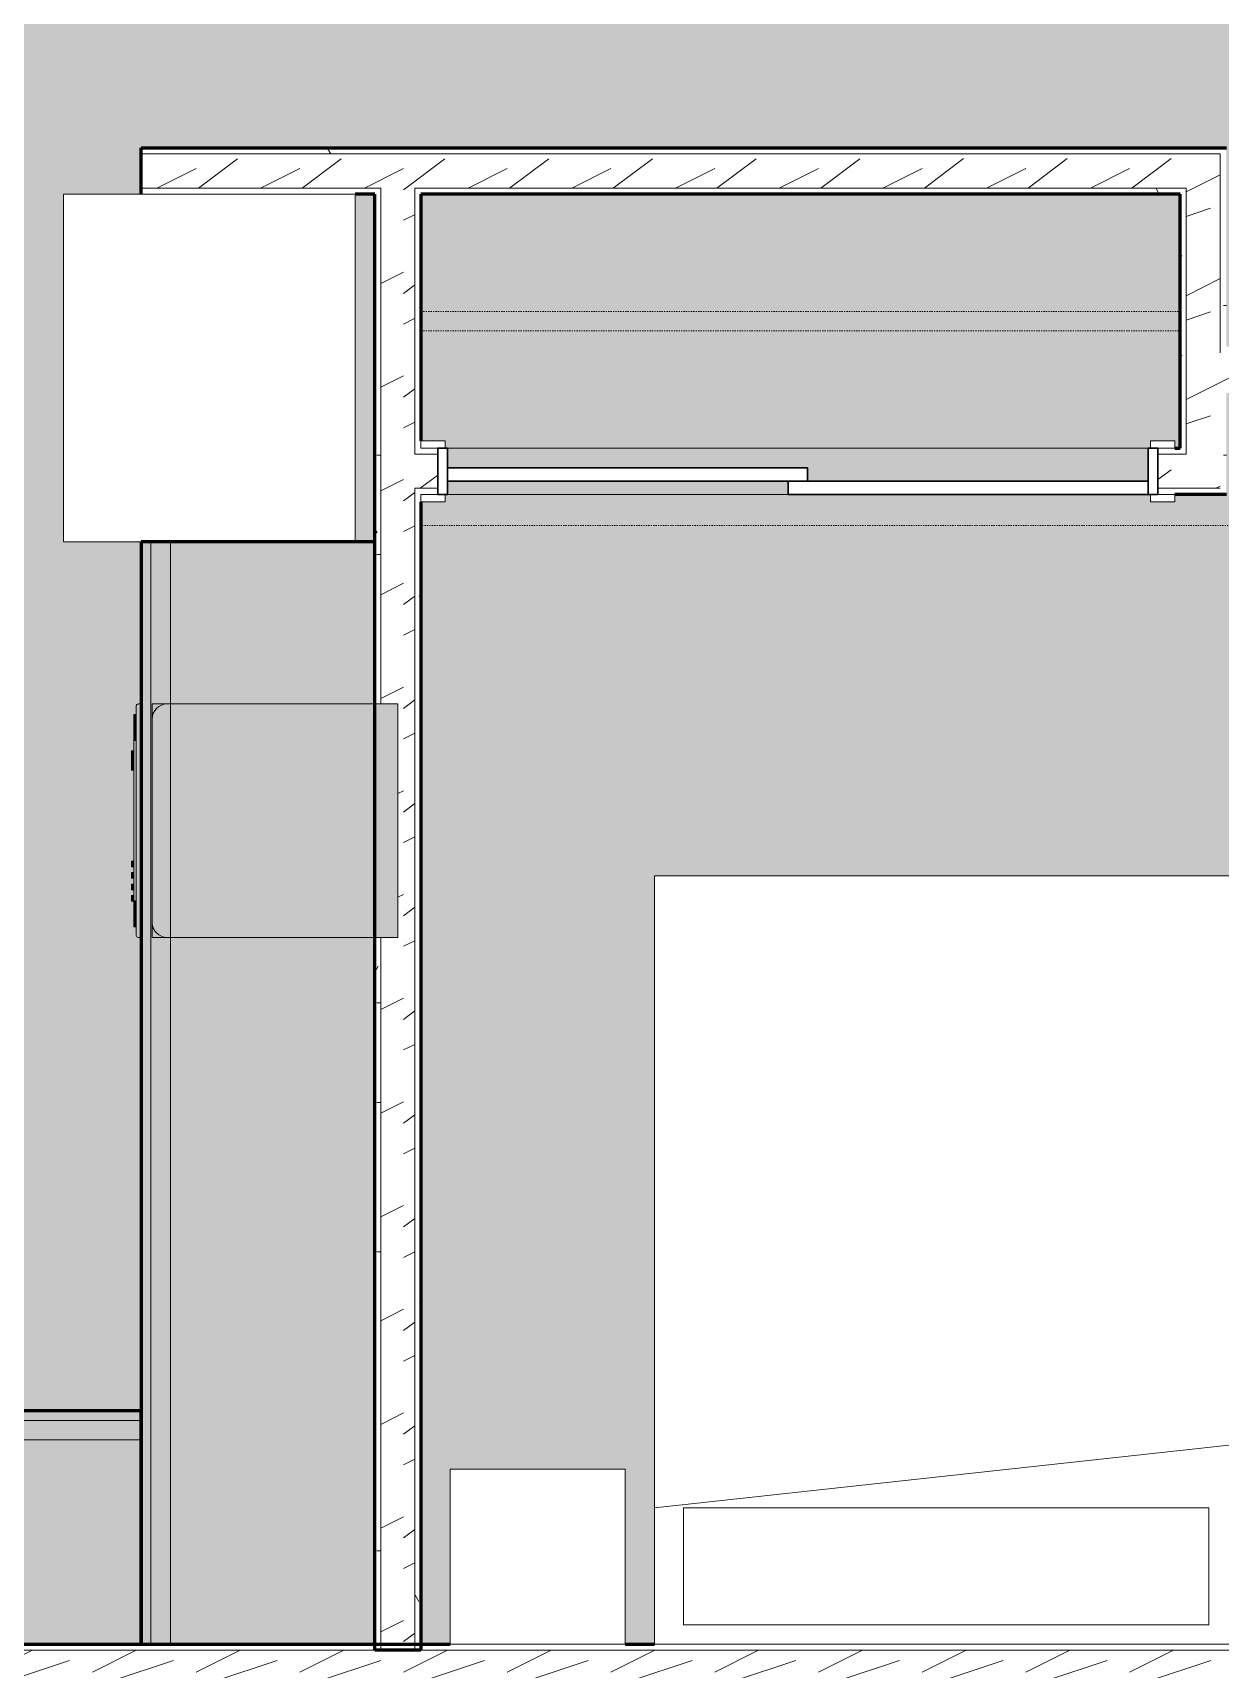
# Model space of a CAD drawing. Header units: inches. Extents: x -4061 to -1937, y 10959 to 12323.
# Drawn here: x -3716.6 to -3594.6, y 11548.8 to 11717 of the extents above; entities that cross this region are included whole.
import ezdxf

# ---------------------------------------------------------------- set-up
doc = ezdxf.new("R2010")
doc.units = ezdxf.units.IN
doc.header["$MEASUREMENT"] = 0
doc.linetypes.add('Dash', pattern=[0.25, 0.125, -0.125])
for name, color, linetype, lineweight in [('0-1', 7, 'Continuous', 5), ('0-2', 250, 'Continuous', 9), ('A-DOOR-1', 250, 'Continuous', 9), ('A-DOOR-2', 50, 'Continuous', 30), ('A-DOOR-FRAM-1', 50, 'Continuous', 30), ('A-ROOF-PATT-1', 251, 'Continuous', 9), ('A-WALL', 113, 'Continuous', 18), ('A-WALL-1', 8, 'Continuous', 5), ('A-WALL-10', 113, 'Continuous', 60), ('A-WALL-2', 10, 'Continuous', 60), ('A-WALL-3', 7, 'Continuous', 18), ('A-WALL-PATT-1', 250, 'Continuous', 9), ('A-WALL-PATT-2', 253, 'Continuous', 9), ('A-WALL-PATT-4', 111, 'Continuous', 9), ('I-FURN-1', 250, 'Continuous', 9), ('I-FURN-HDLN-1', 250, 'Dash', 9), ('Q-CASE-1', 9, 'Continuous', 9), ('Q-CASE-2', 10, 'Continuous', 60), ('Q-CASE-3', 250, 'Continuous', 9), ('Q-CASE-HDLN-1', 250, 'Dash', 9), ('Q-SPCQ-1', 250, 'Continuous', 9), ('Q-SPCQ-2', 135, 'Continuous', 9)]:
    doc.layers.add(name, color=color, linetype=linetype, lineweight=lineweight)
pattern_1 = [(216.87, (4.265, 10.662), (31.9871619, 21.32545714), [5.331, -47.981]), (206.565, (10.662, 7.464), (-10.662476, -10.6620098), [11.921, -11.921]), (198.435, (10.662, 2.132), (-21.32449365, -10.6625869), [6.744, -26.974])]
pattern_2 = [(0, (0, 0), (20.48, 5.12), [0.845, -14.515, 0.845, -14.515, -81.92]), (0, (0, 0), (20.48, 5.12), [-30.72, 0.845, -29.875, 0.845, -14.515, -35.84]), (0, (0, 0), (20.48, 5.12), [-76.8, 0.845, -9.395, 0.845, -24.755]), (120, (7.68, 2.56), (-14.67405, 15.1762003), [0.845, -14.515, 0.845, -14.515, -81.92]), (120, (7.68, 2.56), (-14.67405, 15.1762003), [-30.72, 0.845, -29.875, 0.845, -14.515, -35.84]), (120, (7.68, 2.56), (-14.67405, 15.1762003), [-76.8, 0.845, -9.395, 0.845, -24.755]), (240, (10.24, 12.8), (-5.80595, -20.2962003), [0.845, -14.515, 0.845, -14.515, -81.92]), (240, (10.24, 12.8), (-5.80595, -20.2962003), [-30.72, 0.845, -29.875, 0.845, -14.515, -35.84]), (240, (10.24, 12.8), (-5.80595, -20.2962003), [-76.8, 0.845, -9.395, 0.845, -24.755])]

# ---------------------------------------------------------------- blocks, each defined once
blk = doc.blocks.new('FOLDING_SLIDING CLOSET - 72_ x 80_-1372823-ENLARGED RCP - 3RD FLOOR PLAN - EAST')
at = {"layer": 'A-DOOR-1'}
for p, q in [((-36.25, 3), (-38.75, 3)), ((-38.75, 3), (-38.75, 2.25)), ((-38.75, 2.25), (-36.25, 2.25)), ((-36.25, 2.25), (-36.25, 3)), ((38.75, 3), (36.25, 3)), ((36.25, 3), (36.25, 2.25)), ((36.25, 2.25), (38.75, 2.25)), ((38.75, 2.25), (38.75, 3)), ((-36.25, -2.5), (-38.75, -2.5)), ((-38.75, -2.5), (-38.75, -3.25)), ((-38.75, -3.25), (-36.25, -3.25)), ((-36.25, -3.25), (-36.25, -2.5)), ((38.75, -2.5), (36.25, -2.5)), ((36.25, -2.5), (36.25, -3.25)), ((36.25, -3.25), (38.75, -3.25)), ((38.75, -3.25), (38.75, -2.5))]:
    blk.add_line(p, q, dxfattribs=at)
at = {"layer": 'A-DOOR-2'}
for p, q in [((1, 2.25), (-36, 2.25)), ((-36, 2.25), (-36, 0.875)), ((1, 0.875), (1, 2.25)), ((-36, 0.875), (1, 0.875)), ((36, 0.875), (-1, 0.875)), ((-1, 0.875), (-1, -0.5)), ((36, -0.5), (36, 0.875)), ((-1, -0.5), (36, -0.5))]:
    blk.add_line(p, q, dxfattribs=at)
at = {"layer": 'A-DOOR-FRAM-1'}
for p, q in [((-36, 2.25), (-37, 2.25)), ((-37, 2.25), (-37, -2.5)), ((-36, -2.5), (-36, 2.25)), ((36, 2.25), (36, -2.5)), ((37, 2.25), (36, 2.25)), ((37, -2.5), (37, 2.25)), ((-37, -2.5), (-36, -2.5)), ((36, -2.5), (37, -2.5))]:
    blk.add_line(p, q, dxfattribs=at)
blk = doc.blocks.new('OD_CW_Closet - OD_CW_Closet-1695006-ENLARGED RCP - 3RD FLOOR PLAN - EAST')
at = {"layer": 'Q-CASE-HDLN-1'}
for p, q in [((0.74, 11.94), (78.78, 11.94)), ((0.74, 9.94), (78.78, 9.94)), ((3.49, -2.12), (75.49, -2.12))]:
    blk.add_line(p, q, dxfattribs=at)
blk = doc.blocks.new('Bed-Standard - Queen 60_ x 79_-1242961-ENLARGED RCP - 3RD FLOOR PLAN - EAST')
at = {"layer": 'I-FURN-1'}
for p, q in [((40.69, 37.7), (-19.31, 37.7)), ((-19.31, 37.7), (-19.31, -41.3)), ((40.69, -41.3), (40.69, 37.7)), ((-16.31, 35.7), (-16.31, 23.7)), ((-16.31, 35.7), (37.69, 35.7)), ((37.69, 35.7), (37.69, 23.7)), ((40.69, 23.7), (-19.31, 17.13)), ((-16.31, 23.7), (37.69, 23.7)), ((-19.31, -41.3), (40.69, -41.3))]:
    blk.add_line(p, q, dxfattribs=at)
at = {"layer": 'I-FURN-HDLN-1'}
for p, q in [((-55.31, 37.7), (-55.31, -77.3)), ((64.69, -77.3), (64.69, 37.7)), ((-55.31, -77.3), (64.69, -77.3))]:
    blk.add_line(p, q, dxfattribs=at)
blk = doc.blocks.new('Table-Night Stand - 18_ x 18_ x 24_-1352623-ENLARGED RCP - 3RD FLOOR PLAN - EAST')
at = {"layer": 'I-FURN-1'}
for p, q in [((18.15, 18), (0.15, 18)), ((0.15, 18), (0.15, 0)), ((18.15, 0), (18.15, 18)), ((0.15, 0), (18.15, 0))]:
    blk.add_line(p, q, dxfattribs=at)
blk = doc.blocks.new('Refrigerator_-_Side-by-Side_6047 - 36_ X 30_-1372843-ENLARGED RCP - 3RD FLOOR PLAN - EAST')
at = {"layer": 'Q-SPCQ-1'}
for p, q in [((-17.88, 15.58), (17.87, 15.58)), ((-17.88, -14.42), (-17.88, 15.58)), ((17.87, 15.58), (17.87, -14.42)), ((17.87, -14.42), (-17.88, -14.42))]:
    blk.add_line(p, q, dxfattribs=at)
blk = doc.blocks.new('OD_CW_Base Cabinet - OD_CW_Base Cabinet-2082503-ENLARGED RCP - 3RD FLOOR PLAN - EAST')
at = {"layer": 'Q-CASE-1'}
for points in [[(114.06, 3), (114.06, 24), (0.74, 24), (0.74, 3), (98.18, 3)], [(114.06, 2.26), (114.06, 3), (41.4, 3), (41.4, 1.13), (17.4, 1.13), (17.4, 3), (0.74, 3), (0.74, 1), (114.06, 1)], [(114.06, 0), (114.06, 1), (0.74, 1), (0.74, 0), (111.08, 0)]]:
    blk.add_hatch(color=256, dxfattribs=at).paths.add_polyline_path(points, flags=0)
at = {"layer": 'Q-CASE-2'}
for p, q in [((114.06, 24), (0.74, 24)), ((0.74, 24), (0.74, 0)), ((114.06, 0), (114.06, 24)), ((0.74, 0), (114.06, 0))]:
    blk.add_line(p, q, dxfattribs=at)
at = {"layer": 'Q-CASE-3'}
for p, q in [((0.74, 24), (0.74, 3)), ((0.74, 24), (114.06, 24)), ((114.06, 3), (114.06, 24)), ((0.74, 3), (114.06, 3)), ((114.06, 1), (114.06, 3)), ((0.74, 1), (114.06, 1)), ((0.74, 1), (114.06, 1)), ((0.74, 0), (93.06, 0)), ((114.06, 0), (114.06, 1))]:
    blk.add_line(p, q, dxfattribs=at)
blk = doc.blocks.new('Dishwasher_15404 - 34_ counter-V10-ENLARGED RCP - 3RD FLOOR PLAN - EAST')
at = {"layer": 'Q-SPCQ-2'}
h = blk.add_hatch(color=256, dxfattribs=at)
h.paths.add_polyline_path([(2.38, 24), (0, 24), (0, 0), (2.38, 0), (2.38, 23.49)], flags=0)
h.paths.add_polyline_path([(23.68, 24), (23.38, 24), (23.38, 0), (23.72, 0.01), (24.08, 0.05), (24.46, 0.21), (24.83, 0.52), (25.04, 0.79), (25.2, 1.17), (25.25, 1.57), (25.25, 22.43), (25.17, 22.9), (24.98, 23.29), (24.74, 23.58), (24.46, 23.79), (24.08, 23.95), (23.72, 23.99)], flags=0)
h = blk.add_hatch(color=256, dxfattribs=at)
h.paths.add_polyline_path([(24.74, 24), (23.72, 23.99), (24.08, 23.95), (24.46, 23.79), (24.83, 23.48), (25.04, 23.21), (25.22, 22.75), (25.25, 22.69), (25.25, 24), (24.75, 24)], flags=0)
h.paths.add_polyline_path([(25.25, 1.57), (25.2, 1.17), (24.96, 0.67), (24.74, 0.42), (24.46, 0.21), (24.08, 0.05), (23.72, 0), (25.25, 0), (25.25, 1.36)], flags=0)
for points in [[(26.38, 24), (26.38, 0), (26.73, 0.01), (26.82, 0.06), (26.87, 0.2), (26.85, 23.86), (26.82, 23.94), (26.68, 24)], [(26.87, 22.91), (26.87, 21.39), (27.12, 21.39), (27.12, 22.91), (26.9, 22.91)], [(26.87, 21.39), (26.87, 20.19), (27.12, 20.19), (27.12, 21.39)], [(27.12, 20.28), (27.12, 19.69), (27.37, 19.69), (27.37, 20.28)], [(27.12, 20.19), (26.87, 20.19), (26.87, 3.81), (27.12, 3.81), (27.12, 18.79)], [(27.12, 19.1), (27.12, 18.51), (27.37, 18.51), (27.37, 19.1)], [(27.12, 17.92), (27.12, 17.33), (27.37, 17.33), (27.37, 17.92)], [(27.12, 16.74), (27.12, 16.15), (27.37, 16.15), (27.37, 16.74)], [(27.37, 6.79), (27.12, 6.79), (27.12, 5.81), (27.37, 5.81), (27.37, 6.76)], [(27.37, 5.81), (27.12, 5.81), (27.12, 4.82), (27.37, 4.82), (27.37, 5.55)], [(26.87, 3.81), (26.87, 2.61), (27.12, 2.61), (27.12, 3.81)], [(26.87, 2.61), (26.87, 1.09), (27.12, 1.09), (27.12, 2.61)]]:
    blk.add_hatch(color=256, dxfattribs=at).paths.add_polyline_path(points, flags=0)
at = {"layer": 'Q-SPCQ-1'}
for p, q in [((0, 24), (23.68, 24)), ((0, 0), (0, 24)), ((23.68, 24), (25.25, 24)), ((25.25, 24), (25.25, 22.43)), ((26.38, 24), (26.68, 24)), ((26.87, 23.8), (26.87, 0.2)), ((25.25, 22.43), (25.25, 1.57)), ((26.87, 22.91), (27.12, 22.91)), ((27.12, 21.39), (27.12, 22.91)), ((27.12, 20.19), (27.12, 21.39)), ((27.12, 20.28), (27.37, 20.28)), ((27.37, 19.69), (27.37, 20.28)), ((27.12, 3.81), (27.12, 20.19)), ((27.12, 19.69), (27.37, 19.69)), ((27.12, 19.1), (27.37, 19.1)), ((27.12, 18.51), (27.37, 18.51)), ((27.37, 18.51), (27.37, 19.1)), ((27.12, 17.92), (27.37, 17.92)), ((27.12, 17.33), (27.37, 17.33)), ((27.37, 17.33), (27.37, 17.92)), ((27.12, 16.74), (27.37, 16.74)), ((27.12, 16.15), (27.37, 16.15)), ((27.37, 16.15), (27.37, 16.74)), ((27.37, 6.79), (27.12, 6.79)), ((27.37, 5.81), (27.37, 6.79)), ((27.37, 4.82), (27.37, 5.81)), ((27.12, 2.61), (27.12, 3.81)), ((27.12, 4.82), (27.37, 4.82)), ((27.12, 1.09), (27.12, 2.61)), ((23.68, 0), (0, 0)), ((25.25, 1.57), (25.25, 0)), ((26.87, 1.09), (27.12, 1.09)), ((25.25, 0), (23.68, 0)), ((26.68, 0), (26.38, 0))]:
    blk.add_line(p, q, dxfattribs=at)
for centre, radius, start, end in [((23.68, 22.43), 1.57, 360, 90), ((26.68, 23.8), 0.197, 360, 90), ((23.68, 22.43), 1.57, 32.077, 42.3359), ((23.68, 22.43), 1.57, 17.8182, 27.5266), ((23.68, 22.43), 1.57, 360, 13.6425), ((23.68, 1.57), 1.57, 270, 360), ((23.68, 1.57), 1.57, 317.6641, 327.923), ((23.68, 1.57), 1.57, 332.4734, 342.1818), ((23.68, 1.57), 1.57, 346.3575, 360), ((26.68, 0.2), 0.197, 270, 360), ((26.68, 0.2), 0.197, 285, 345)]:
    blk.add_arc(centre, radius, start, end, dxfattribs=at)
blk = doc.blocks.new('OD_CW_Base Cabinet - OD_CW_Base Cabinet-1965639-ENLARGED RCP - 3RD FLOOR PLAN - EAST')
at = {"layer": 'Q-CASE-1'}
blk.add_hatch(color=256, dxfattribs=at).paths.add_polyline_path([(13.41, 24), (0.74, 24), (0.74, 3), (110.41, 3), (110.41, 24)], flags=0)
h = blk.add_hatch(color=256, dxfattribs=at)
h.paths.add_polyline_path([(1.77, 3), (0.74, 3), (0.74, 1), (17.97, 1), (17.97, 3), (1.97, 3)], flags=0)
h.paths.add_polyline_path([(110.41, 3), (41.97, 3), (41.97, 1), (110.41, 1)], flags=0)
h = blk.add_hatch(color=256, dxfattribs=at)
h.paths.add_polyline_path([(17.97, 1), (0.74, 1), (0.74, 0), (17.97, 0)], flags=0)
h.paths.add_polyline_path([(41.97, 1), (41.97, 0), (110.41, 0), (110.41, 1)], flags=0)
at = {"layer": 'Q-CASE-2'}
for p, q in [((110.41, 24), (0.74, 24)), ((0.74, 24), (0.74, 0)), ((110.41, 0), (110.41, 24)), ((0.74, 0), (110.41, 0))]:
    blk.add_line(p, q, dxfattribs=at)
at = {"layer": 'Q-CASE-3'}
for p, q in [((0.74, 24), (0.74, 3)), ((0.74, 24), (110.41, 24)), ((110.41, 3), (110.41, 24)), ((0.74, 3), (0.74, 1)), ((0.74, 3), (110.41, 3)), ((110.41, 1), (110.41, 3)), ((0.74, 1), (0.74, 0)), ((0.74, 1), (17.97, 1)), ((0.74, 1), (17.97, 1)), ((0.74, 0), (17.97, 0)), ((41.97, 1), (110.41, 1)), ((41.97, 1), (110.41, 1)), ((41.97, 0), (110.41, 0)), ((110.41, 0), (110.41, 1))]:
    blk.add_line(p, q, dxfattribs=at)
blk = doc.blocks.new('CTR - 1st Phase - Unit Layouts_rvt-1-ENLARGED RCP - 3RD FLOOR PLAN - EAST')
at = {"layer": 'A-WALL-1'}
h = blk.add_hatch(color=256, dxfattribs=at)
h.paths.add_polyline_path([(-3652.74, 11669.56), (-3638.99, 11669.56), (-3638.99, 11670.94), (-3673.99, 11670.94), (-3673.99, 11669.56), (-3656.85, 11669.56)], flags=0)
h.paths.add_polyline_path([(-3636.99, 11670.94), (-3601.99, 11670.94), (-3601.99, 11674.31), (-3673.99, 11674.31), (-3673.99, 11672.31), (-3636.99, 11672.31)], flags=0)
at = {"layer": 'A-WALL-PATT-1'}
h = blk.add_hatch(dxfattribs=at)
h.set_pattern_fill('FP_1', color=256, style=0, pattern_type=2)
h.set_pattern_definition(pattern_2)
h.paths.add_polyline_path([(-3598.69, 11704.56), (-3594.57, 11704.56), (-3594.59, 11705.19), (-3705.49, 11705.19), (-3705.49, 11704.56), (-3609.62, 11704.56)], flags=0)
h = blk.add_hatch(dxfattribs=at)
h.set_pattern_fill('FP_1', color=256, style=0, pattern_type=2)
h.set_pattern_definition(pattern_2)
h.paths.add_polyline_path([(-3594.57, 11670.19), (-3593.94, 11670.19), (-3593.94, 11680.61), (-3594.57, 11680.61), (-3594.57, 11673.69)], flags=0)
h.paths.add_polyline_path([(-3593.94, 11684.11), (-3593.94, 11705.19), (-3594.57, 11705.19), (-3594.57, 11684.11)], flags=0)
h = blk.add_hatch(dxfattribs=at)
h.set_pattern_fill('FP_1', color=256, style=0, pattern_type=2)
h.set_pattern_definition(pattern_2)
h.paths.add_polyline_path([(-3676.74, 11700.44), (-3598.69, 11700.44), (-3598.69, 11701.06), (-3677.37, 11701.06), (-3677.37, 11700.44)], flags=0)
h.paths.add_polyline_path([(-3680.87, 11700.44), (-3680.87, 11701.06), (-3705.49, 11701.06), (-3705.49, 11700.44), (-3681.49, 11700.44)], flags=0)
h = blk.add_hatch(dxfattribs=at)
h.set_pattern_fill('FP_1', color=256, style=0, pattern_type=2)
h.set_pattern_definition(pattern_2)
h.paths.add_polyline_path([(-3598.07, 11674.31), (-3598.07, 11701.06), (-3598.69, 11701.06), (-3598.69, 11674.31)], flags=0)
h = blk.add_hatch(dxfattribs=at)
h.set_pattern_fill('FP_1', color=256, style=0, pattern_type=2)
h.set_pattern_definition(pattern_2)
h.paths.add_polyline_path([(-3681.49, 11551.36), (-3680.87, 11551.36), (-3680.87, 11624.02), (-3681.49, 11624.02), (-3681.49, 11586.95)], flags=0)
h.paths.add_polyline_path([(-3681.49, 11648.02), (-3680.87, 11648.02), (-3680.87, 11700.44), (-3681.49, 11700.44), (-3681.49, 11662.12)], flags=0)
h = blk.add_hatch(dxfattribs=at)
h.set_pattern_fill('FP_1', color=256, style=0, pattern_type=2)
h.set_pattern_definition(pattern_2)
h.paths.add_polyline_path([(-3677.37, 11551.36), (-3676.74, 11551.36), (-3676.74, 11670.19), (-3677.37, 11670.19), (-3677.37, 11586.95)], flags=0)
h.paths.add_polyline_path([(-3677.37, 11673.69), (-3676.74, 11673.69), (-3676.74, 11700.44), (-3677.37, 11700.44), (-3677.37, 11674.31)], flags=0)
at = {"layer": 'A-WALL-PATT-2'}
h = blk.add_hatch(dxfattribs=at)
h.set_pattern_fill('FP_2', color=256, style=0, pattern_type=2)
h.set_pattern_definition(pattern_1)
h.paths.add_polyline_path([(-3677.37, 11701.06), (-3598.07, 11701.06), (-3598.07, 11704.56), (-3705.49, 11704.56), (-3705.49, 11701.06), (-3680.87, 11701.06)], flags=0)
h = blk.add_hatch(dxfattribs=at)
h.set_pattern_fill('FP_2', color=256, style=0, pattern_type=2)
h.set_pattern_definition(pattern_1)
h.paths.add_polyline_path([(-3595.53, 11673.69), (-3594.57, 11673.69), (-3594.57, 11704.56), (-3598.07, 11704.56), (-3598.07, 11673.69)], flags=0)
h = blk.add_hatch(dxfattribs=at)
h.set_pattern_fill('FP_2', color=256, style=0, pattern_type=2)
h.set_pattern_definition(pattern_1)
h.paths.add_polyline_path([(-3680.87, 11550.74), (-3677.37, 11550.74), (-3677.38, 11701.06), (-3680.87, 11701.06), (-3680.87, 11648.02), (-3679.12, 11648.02), (-3679.12, 11624.02), (-3680.87, 11624.02), (-3680.87, 11586.95)], flags=0)
h = blk.add_hatch(dxfattribs=at)
h.set_pattern_fill('FP_2', color=256, style=0, pattern_type=2)
h.set_pattern_definition(pattern_1)
h.paths.add_polyline_path([(-3590.1, 11680.61), (-3590.1, 11684.11), (-3594.57, 11684.11), (-3594.57, 11680.61), (-3593.94, 11680.61)], flags=0)
h.paths.add_polyline_path([(-3554.1, 11680.61), (-3503.67, 11680.61), (-3503.67, 11684.11), (-3554.1, 11684.11), (-3554.1, 11680.91)], flags=0)
h = blk.add_hatch(dxfattribs=at)
h.set_pattern_fill('FP_2', color=256, style=0, pattern_type=2)
h.set_pattern_definition(pattern_1)
h.paths.add_polyline_path([(-3676.91, 11670.19), (-3674.99, 11670.19), (-3674.99, 11673.69), (-3677.37, 11673.69), (-3677.37, 11670.19)], flags=0)
h.paths.add_polyline_path([(-3598.07, 11670.19), (-3594.57, 11670.19), (-3594.57, 11673.69), (-3600.99, 11673.69), (-3600.99, 11670.19)], flags=0)
at = {"layer": 'A-WALL-2'}
for p, q in [((-3705.49, 11700.44), (-3705.49, 11705.19)), ((-3705.49, 11705.19), (-3598.69, 11705.19)), ((-3598.69, 11705.19), (-3594.57, 11705.19)), ((-3594.57, 11705.19), (-3593.94, 11705.19)), ((-3681.49, 11700.44), (-3683.49, 11700.44)), ((-3681.49, 11664.69), (-3681.49, 11700.44)), ((-3676.74, 11700.44), (-3676.74, 11675.06)), ((-3598.69, 11700.44), (-3676.74, 11700.44)), ((-3598.69, 11674.31), (-3598.69, 11700.44)), ((-3599.24, 11674.31), (-3598.69, 11674.31)), ((-3593.94, 11669.56), (-3599.24, 11669.56)), ((-3676.74, 11668.81), (-3676.74, 11550.74)), ((-3681.49, 11550.74), (-3681.49, 11551.36)), ((-3676.74, 11550.74), (-3681.49, 11550.74))]:
    blk.add_line(p, q, dxfattribs=at)
at = {"layer": 'A-WALL-3'}
for p, q in [((-3705.49, 11704.56), (-3598.69, 11704.56)), ((-3598.07, 11704.56), (-3598.69, 11704.56)), ((-3594.57, 11704.56), (-3598.07, 11704.56)), ((-3594.57, 11684.11), (-3594.57, 11704.56)), ((-3705.49, 11701.06), (-3680.87, 11701.06)), ((-3680.87, 11700.44), (-3680.87, 11701.06)), ((-3677.37, 11700.44), (-3677.37, 11701.06)), ((-3677.37, 11701.06), (-3598.69, 11701.06)), ((-3598.07, 11701.06), (-3598.69, 11701.06)), ((-3598.07, 11674.31), (-3598.07, 11701.06)), ((-3680.87, 11648.02), (-3680.87, 11700.44)), ((-3677.37, 11673.69), (-3677.37, 11700.44)), ((-3601.99, 11674.31), (-3673.99, 11674.31)), ((-3598.07, 11673.69), (-3598.07, 11674.31)), ((-3676.74, 11673.69), (-3677.37, 11673.69)), ((-3674.99, 11673.69), (-3676.74, 11673.69)), ((-3598.07, 11673.69), (-3600.99, 11673.69)), ((-3676.74, 11670.19), (-3677.37, 11670.19)), ((-3677.37, 11550.74), (-3677.37, 11670.19)), ((-3674.99, 11670.19), (-3676.74, 11670.19)), ((-3673.99, 11669.56), (-3638.99, 11669.56)), ((-3594.57, 11670.19), (-3600.99, 11670.19)), ((-3680.87, 11550.74), (-3680.87, 11624.02))]:
    blk.add_line(p, q, dxfattribs=at)
at = {"layer": '0-2'}
for name, p, rotation in [('Refrigerator_-_Side-by-Side_6047 - 36_ X 30_-1372843-ENLARGED RCP - 3RD FLOOR PLAN - EAST', (-3697.91, 11682.56), 90.00000000001177), ('FOLDING_SLIDING CLOSET - 72_ x 80_-1372823-ENLARGED RCP - 3RD FLOOR PLAN - EAST', (-3637.99, 11671.81), 180), ('Bed-Standard - Queen 60_ x 79_-1242961-ENLARGED RCP - 3RD FLOOR PLAN - EAST', (-3612.05, 11589.07), 180), ('OD_CW_Base Cabinet - OD_CW_Base Cabinet-2082503-ENLARGED RCP - 3RD FLOOR PLAN - EAST', (-3705.49, 11665.43), 270.0000000000099), ('Dishwasher_15404 - 34_ counter-V10-ENLARGED RCP - 3RD FLOOR PLAN - EAST', (-3679.12, 11648.02), 180), ('OD_CW_Base Cabinet - OD_CW_Base Cabinet-1965639-ENLARGED RCP - 3RD FLOOR PLAN - EAST', (-3704.75, 11575.36), 180), ('Table-Night Stand - 18_ x 18_ x 24_-1352623-ENLARGED RCP - 3RD FLOOR PLAN - EAST', (-3655.59, 11569.36), 180)]:
    blk.add_blockref(name, p, dxfattribs=dict(at, rotation=rotation))
blk.add_blockref('OD_CW_Closet - OD_CW_Closet-1695006-ENLARGED RCP - 3RD FLOOR PLAN - EAST', (-3677.48, 11676.44), dxfattribs=at)
blk = doc.blocks.new('CTR - 1st Phase - Shell_rvt-1-ENLARGED RCP - 3RD FLOOR PLAN - EAST')
at = {"layer": 'A-ROOF-PATT-1'}
h = blk.add_hatch(dxfattribs=at)
h.set_pattern_fill('FP_9', color=256, style=0, pattern_type=2)
h.set_pattern_definition(pattern_2)
h.paths.add_polyline_path([(-3851.85, 11023.21), (-3802.9, 11023.21), (-3802.9, 11057.79), (-3796.9, 11057.79), (-3796.9, 11058.79), (-3724.9, 11058.79), (-3724.9, 11057.79), (-3718.9, 11057.79), (-3718.9, 11023.21), (-3622.05, 11023.21), (-3622.05, 11038.64), (-3614.97, 11038.64), (-3614.97, 11051.26), (-3622.05, 11051.26), (-3622.05, 11067.76), (-3614.97, 11067.76), (-3614.97, 11081.38), (-3622.05, 11081.38), (-3622.05, 11097.88), (-3614.97, 11097.88), (-3614.97, 11123.19), (-3728.41, 11123.19), (-3728.41, 11107.06), (-3729.07, 11107.06), (-3729.1, 11107.03), (-3729.56, 11107.03), (-3729.56, 11107.06), (-3744.75, 11107.06), (-3744.75, 11107.03), (-3745.75, 11107.03), (-3745.75, 11107.06), (-3746.41, 11107.06), (-3746.41, 11111.06), (-3782.41, 11111.06), (-3782.41, 11107.06), (-3783.07, 11107.06), (-3783.07, 11107.03), (-3784.07, 11107.03), (-3784.07, 11107.06), (-3799.26, 11107.06), (-3799.26, 11107.03), (-3799.75, 11107.03), (-3799.75, 11107.06), (-3800.41, 11107.06), (-3800.41, 11123.19), (-3851.85, 11123.19), (-3851.85, 11027.91)], flags=0)
h.paths.add_polyline_path([(-3504.92, 11023.21), (-3504.92, 11033.19), (-3517.35, 11033.19), (-3517.35, 11068.94), (-3509.35, 11068.94), (-3509.35, 11099.19), (-3523.88, 11099.19), (-3523.88, 11098.81), (-3547.88, 11098.81), (-3547.88, 11099.19), (-3578.97, 11099.19), (-3578.97, 11041.19), (-3577.55, 11041.19), (-3577.41, 11041.13), (-3577.35, 11040.99), (-3577.33, 11040.1), (-3577.1, 11040.1), (-3577.1, 11037.47), (-3576.85, 11037.47), (-3576.85, 11036.88), (-3577.1, 11036.88), (-3577.1, 11036.29), (-3576.85, 11036.29), (-3576.85, 11035.7), (-3577.1, 11035.7), (-3577.1, 11035.11), (-3576.85, 11035.11), (-3576.85, 11034.52), (-3577.1, 11034.52), (-3577.1, 11033.93), (-3576.85, 11033.93), (-3576.85, 11033.34), (-3577.1, 11033.34), (-3577.1, 11023.98), (-3576.85, 11023.98), (-3576.85, 11023.21), (-3505.45, 11023.21)], flags=0)
h.paths.add_polyline_path([(-3483.97, 11033.19), (-3483.97, 11123.19), (-3485.35, 11123.19), (-3485.35, 11068.94), (-3487.35, 11068.94), (-3487.35, 11033.19)], flags=0)
h.paths.add_polyline_path([(-3840.8, 11062.11), (-3847.9, 11062.11), (-3847.9, 11110.11), (-3812.9, 11110.11), (-3812.9, 11104.11), (-3811.9, 11104.11), (-3811.9, 11068.11), (-3812.9, 11068.11), (-3812.9, 11062.11), (-3840.4, 11062.11)], flags=0)
h.paths.add_polyline_path([(-3681.4, 11062.11), (-3708.9, 11062.11), (-3708.9, 11068.11), (-3709.9, 11068.11), (-3709.9, 11104.11), (-3708.9, 11104.11), (-3708.9, 11110.11), (-3673.9, 11110.11), (-3673.9, 11062.11), (-3677.9, 11062.11)], flags=0)
h.paths.add_polyline_path([(-3485.27, 11129.19), (-3483.97, 11129.19), (-3483.97, 11151.7), (-3515.22, 11151.7), (-3515.22, 11129.19), (-3485.35, 11129.19)], flags=0)
h.paths.add_polyline_path([(-3716.03, 11129.19), (-3653.21, 11129.19), (-3653.21, 11171.19), (-3681.96, 11171.19), (-3681.96, 11191.86), (-3682.71, 11191.86), (-3682.71, 11194.36), (-3681.96, 11194.36), (-3681.96, 11236.86), (-3682.71, 11236.86), (-3682.71, 11239.36), (-3681.96, 11239.36), (-3681.96, 11245.19), (-3821.57, 11245.19), (-3821.57, 11201.52), (-3851.85, 11201.52), (-3851.85, 11129.19), (-3795.96, 11129.19), (-3795.96, 11209.19), (-3717.96, 11209.19), (-3717.96, 11129.19)], flags=0)
h.paths.add_polyline_path([(-3612.37, 11129.19), (-3612.37, 11153.19), (-3553.97, 11153.19), (-3553.97, 11129.19), (-3545.95, 11129.19), (-3545.95, 11136.92), (-3545.82, 11137.88), (-3545.45, 11138.78), (-3544.86, 11139.55), (-3544.09, 11140.14), (-3543.19, 11140.51), (-3542.15, 11140.64), (-3540.84, 11140.64), (-3541.18, 11143.67), (-3542.37, 11144.67), (-3542.94, 11145.67), (-3543.21, 11146.67), (-3543.39, 11147.67), (-3543.47, 11148.67), (-3543.3, 11150.66), (-3542.76, 11152.67), (-3542.03, 11154.67), (-3541.1, 11156.67), (-3539.71, 11158.67), (-3538.71, 11159.67), (-3537.85, 11160.17), (-3536.47, 11160.67), (-3535.47, 11160.67), (-3534.1, 11160.17), (-3533.23, 11159.67), (-3532.23, 11158.67), (-3530.85, 11156.67), (-3529.91, 11154.67), (-3529.19, 11152.67), (-3528.65, 11150.66), (-3528.47, 11148.67), (-3528.59, 11147.48), (-3528.74, 11146.67), (-3529.01, 11145.67), (-3529.57, 11144.67), (-3530.76, 11143.67), (-3531.11, 11140.64), (-3529.72, 11140.64), (-3528.76, 11140.51), (-3527.86, 11140.14), (-3527.09, 11139.55), (-3526.5, 11138.78), (-3526.12, 11137.88), (-3526, 11136.92), (-3526, 11129.19), (-3519.97, 11129.19), (-3519.97, 11156.45), (-3483.97, 11156.45), (-3483.97, 11192.45), (-3648.46, 11192.45), (-3648.46, 11129.19), (-3614.97, 11129.19)], flags=0)
h.paths.add_polyline_path([(-3703.46, 11129.69), (-3716.03, 11129.69), (-3716.03, 11147.69), (-3698.03, 11147.69), (-3698.03, 11129.69)], flags=0)
h.paths.add_polyline_path([(-3817.96, 11129.69), (-3817.96, 11147.69), (-3799.96, 11147.69), (-3799.96, 11129.69), (-3812.9, 11129.69)], flags=0)
h.paths.add_polyline_path([(-3656.85, 11175.94), (-3653.21, 11175.94), (-3653.21, 11245.19), (-3677.21, 11245.19), (-3677.21, 11239.36), (-3676.46, 11239.36), (-3676.46, 11236.86), (-3677.21, 11236.86), (-3677.21, 11194.36), (-3676.46, 11194.36), (-3676.46, 11191.86), (-3677.21, 11191.86), (-3677.21, 11175.94), (-3676.46, 11175.94)], flags=0)
h.paths.add_polyline_path([(-3648.46, 11197.2), (-3521.12, 11197.2), (-3521.12, 11234.61), (-3507.97, 11234.61), (-3507.97, 11327.54), (-3515.97, 11327.54), (-3515.97, 11363.19), (-3555.97, 11363.19), (-3555.97, 11354.79), (-3553.64, 11354.78), (-3553.55, 11354.73), (-3553.49, 11354.59), (-3553.49, 11353.69), (-3553.24, 11353.69), (-3553.24, 11349.96), (-3552.99, 11349.96), (-3552.99, 11347.99), (-3553.24, 11347.99), (-3553.24, 11338.64), (-3552.99, 11338.64), (-3552.99, 11338.05), (-3553.24, 11338.05), (-3553.24, 11337.46), (-3552.99, 11337.46), (-3552.99, 11336.86), (-3553.24, 11336.86), (-3553.24, 11336.27), (-3552.99, 11336.27), (-3552.99, 11335.68), (-3553.24, 11335.68), (-3553.24, 11335.09), (-3552.99, 11335.09), (-3552.99, 11334.5), (-3553.24, 11334.5), (-3553.24, 11331.88), (-3553.49, 11331.86), (-3553.49, 11330.98), (-3553.55, 11330.84), (-3553.69, 11330.79), (-3555.97, 11330.79), (-3555.97, 11254.82), (-3591.97, 11254.82), (-3591.97, 11268.36), (-3602.42, 11268.36), (-3602.42, 11284.86), (-3591.97, 11284.86), (-3591.97, 11296.36), (-3602.42, 11296.36), (-3602.42, 11312.86), (-3591.97, 11312.86), (-3591.97, 11324.36), (-3602.42, 11324.36), (-3602.42, 11340.86), (-3591.97, 11340.86), (-3591.97, 11363.19), (-3648.97, 11363.19), (-3648.97, 11328.19), (-3650.72, 11328.19), (-3650.72, 11363.19), (-3668.12, 11363.19), (-3668.12, 11422.61), (-3819.32, 11422.61), (-3819.32, 11424.76), (-3851.85, 11424.76), (-3851.85, 11249.94), (-3648.46, 11249.94), (-3648.46, 11211.12)], flags=0)
h.paths.add_polyline_path([(-3489.35, 11197.2), (-3483.97, 11197.2), (-3483.97, 11229.86), (-3516.37, 11229.86), (-3516.37, 11197.2), (-3492.25, 11197.2)], flags=0)
h.paths.add_polyline_path([(-3511.75, 11200.33), (-3511.75, 11225.33), (-3485.75, 11225.33), (-3485.75, 11200.33), (-3500.17, 11200.33)], flags=0)
h.paths.add_polyline_path([(-3840.8, 11206.27), (-3826.32, 11206.27), (-3826.32, 11245.19), (-3851.85, 11245.19), (-3851.85, 11236.31), (-3828.22, 11236.31), (-3828.22, 11235.31), (-3827.72, 11235.3), (-3827.72, 11234.56), (-3828.22, 11234.56), (-3828.22, 11218.31), (-3827.72, 11218.31), (-3827.72, 11217.81), (-3828.22, 11217.81), (-3828.22, 11208.31), (-3851.85, 11208.31), (-3851.85, 11206.27), (-3848.46, 11206.27)], flags=0)
h.paths.add_polyline_path([(-3719.79, 11321.34), (-3803.79, 11321.34), (-3803.79, 11356.34), (-3797.79, 11356.34), (-3797.79, 11357.34), (-3725.79, 11357.34), (-3725.79, 11356.34), (-3719.79, 11356.34), (-3719.79, 11323.87)], flags=0)
h.paths.add_polyline_path([(-3483.97, 11327.54), (-3483.97, 11363.19), (-3485.97, 11363.19), (-3485.97, 11327.54)], flags=0)
h.paths.add_polyline_path([(-3709.79, 11360.66), (-3709.79, 11366.66), (-3710.79, 11366.66), (-3710.79, 11402.66), (-3709.79, 11402.66), (-3709.79, 11408.66), (-3674.79, 11408.66), (-3674.79, 11360.66), (-3682.29, 11360.66)], flags=0)
h.paths.add_polyline_path([(-3841.29, 11360.66), (-3848.79, 11360.66), (-3848.79, 11408.66), (-3813.79, 11408.66), (-3813.79, 11402.66), (-3812.79, 11402.66), (-3812.79, 11366.66), (-3813.79, 11366.66), (-3813.79, 11360.66), (-3840.8, 11360.66)], flags=0)
h.paths.add_polyline_path([(-3558.97, 11369.19), (-3479.22, 11369.19), (-3479.22, 11377.54), (-3500.17, 11377.54), (-3500.17, 11422.61), (-3662.12, 11422.61), (-3662.12, 11369.19), (-3652.72, 11369.19), (-3652.72, 11369.94), (-3650.72, 11369.94), (-3650.72, 11369.19), (-3614.72, 11369.2), (-3614.72, 11369.94), (-3612.72, 11369.94), (-3612.72, 11369.19), (-3581.52, 11369.19)], flags=0)
h.paths.add_polyline_path([(-3738.62, 11405.58), (-3739.61, 11405.58), (-3739.61, 11405.61), (-3740.28, 11405.61), (-3740.28, 11409.61), (-3776.28, 11409.61), (-3776.28, 11405.61), (-3776.94, 11405.61), (-3776.94, 11405.58), (-3777.93, 11405.58), (-3777.93, 11405.61), (-3793.13, 11405.61), (-3793.13, 11405.58), (-3793.62, 11405.58), (-3793.62, 11405.61), (-3794.28, 11405.61), (-3794.28, 11421.74), (-3722.28, 11421.74), (-3722.28, 11405.61), (-3722.94, 11405.61), (-3722.96, 11405.58), (-3723.43, 11405.58), (-3723.43, 11405.61), (-3738.62, 11405.61)], flags=0)
h.paths.add_polyline_path([(-3494.95, 11431.24), (-3480.5, 11431.24), (-3480.5, 11542.99), (-3479.22, 11542.99), (-3479.22, 11551.36), (-3483.97, 11551.36), (-3483.97, 11582.84), (-3506.48, 11582.84), (-3506.48, 11551.36), (-3494.95, 11551.36), (-3494.95, 11434.99)], flags=0)
h.paths.add_polyline_path([(-3829.32, 11433.39), (-3829.32, 11548.59), (-3851.85, 11548.59), (-3851.85, 11433.39), (-3832.32, 11433.39)], flags=0)
h.paths.add_polyline_path([(-3656.85, 11434.99), (-3610.75, 11434.99), (-3610.75, 11469.99), (-3609, 11469.99), (-3609, 11434.99), (-3595.32, 11434.99), (-3595.32, 11538.99), (-3819.32, 11538.99), (-3819.32, 11434.99), (-3674.79, 11434.99)], flags=0)
h.paths.add_polyline_path([(-3639.04, 11466.6), (-3639.04, 11490.6), (-3615.03, 11490.6), (-3615.03, 11466.6), (-3626.19, 11466.6)], flags=0)
h.paths.add_polyline_path([(-3534.21, 11551.36), (-3511.23, 11551.36), (-3511.23, 11587.59), (-3483.97, 11587.59), (-3483.97, 11593.61), (-3491.7, 11593.61), (-3492.66, 11593.74), (-3493.56, 11594.11), (-3494.33, 11594.7), (-3494.93, 11595.48), (-3495.3, 11596.37), (-3495.43, 11597.42), (-3495.43, 11598.73), (-3498.45, 11598.38), (-3499.45, 11597.19), (-3500.45, 11596.62), (-3501.45, 11596.35), (-3502.45, 11596.18), (-3503.56, 11596.1), (-3505.44, 11596.26), (-3507.45, 11596.8), (-3509.45, 11597.53), (-3511.45, 11598.46), (-3513.45, 11599.85), (-3514.45, 11600.85), (-3514.95, 11601.72), (-3515.45, 11603.09), (-3515.45, 11604.09), (-3514.95, 11605.46), (-3514.45, 11606.33), (-3513.45, 11607.33), (-3511.45, 11608.72), (-3509.45, 11609.65), (-3507.45, 11610.38), (-3505.44, 11610.92), (-3503.45, 11611.09), (-3502.45, 11611), (-3501.45, 11610.83), (-3500.45, 11610.56), (-3499.45, 11609.99), (-3498.45, 11608.8), (-3495.43, 11608.45), (-3495.43, 11609.84), (-3495.3, 11610.8), (-3494.93, 11611.7), (-3494.33, 11612.47), (-3493.56, 11613.07), (-3492.66, 11613.44), (-3491.7, 11613.57), (-3483.97, 11613.57), (-3483.97, 11621.59), (-3507.97, 11621.59), (-3507.97, 11679.99), (-3547.23, 11679.99), (-3547.23, 11551.36)], flags=0)
h.paths.add_polyline_path([(-3592.3, 11551.36), (-3589.81, 11551.36), (-3589.81, 11569.36), (-3571.81, 11569.36), (-3571.81, 11551.36), (-3551.98, 11551.36), (-3551.98, 11679.99), (-3593.94, 11679.99), (-3593.94, 11669.56), (-3599.24, 11669.56), (-3599.24, 11668.81), (-3601.74, 11668.81), (-3601.74, 11669.56), (-3674.24, 11669.56), (-3674.24, 11668.81), (-3676.74, 11668.81), (-3676.74, 11551.36), (-3673.74, 11551.36), (-3673.74, 11569.36), (-3655.74, 11569.36), (-3655.74, 11551.36), (-3652.74, 11551.36), (-3652.74, 11630.36), (-3592.74, 11630.36), (-3592.74, 11551.36)], flags=0)
h.paths.add_polyline_path([(-3851.85, 11557.21), (-3848.54, 11557.21), (-3848.54, 11582.38), (-3851.85, 11582.38), (-3851.85, 11558.77)], flags=0)
h.paths.add_polyline_path([(-3823.54, 11557.21), (-3819.91, 11557.21), (-3819.91, 11582.38), (-3823.54, 11582.38), (-3823.54, 11563.71)], flags=0)
h.paths.add_polyline_path([(-3746.72, 11575.36), (-3705.49, 11575.36), (-3705.49, 11624.02), (-3705.79, 11624.02), (-3705.93, 11624.08), (-3705.99, 11624.22), (-3706.01, 11625.12), (-3706.24, 11625.12), (-3706.24, 11627.74), (-3706.49, 11627.74), (-3706.49, 11628.33), (-3706.24, 11628.33), (-3706.24, 11628.92), (-3706.49, 11628.92), (-3706.49, 11629.51), (-3706.24, 11629.51), (-3706.24, 11630.1), (-3706.49, 11630.1), (-3706.49, 11630.69), (-3706.24, 11630.69), (-3706.24, 11631.28), (-3706.49, 11631.28), (-3706.49, 11631.87), (-3706.24, 11631.87), (-3706.24, 11641.23), (-3706.49, 11641.23), (-3706.49, 11643.2), (-3706.24, 11643.2), (-3706.24, 11646.93), (-3705.99, 11646.93), (-3705.98, 11647.88), (-3705.93, 11647.97), (-3705.79, 11648.02), (-3705.49, 11648.03), (-3705.49, 11664.69), (-3713.49, 11664.69), (-3713.49, 11700.44), (-3705.49, 11700.44), (-3705.49, 11705.19), (-3593.94, 11705.19), (-3593.94, 11684.74), (-3592.1, 11684.74), (-3592.1, 11686.69), (-3593.1, 11686.71), (-3593.1, 11687.94), (-3592.1, 11687.94), (-3592.1, 11688.21), (-3590.6, 11688.21), (-3590.6, 11687.94), (-3552.2, 11687.94), (-3552.2, 11688.19), (-3549.86, 11688.19), (-3549.84, 11688.36), (-3549.65, 11688.36), (-3549.62, 11688.44), (-3549.27, 11688.44), (-3549.27, 11688.69), (-3551.47, 11688.69), (-3551.47, 11688.94), (-3548.47, 11688.94), (-3548.48, 11688.69), (-3548.79, 11688.69), (-3548.77, 11688.44), (-3548.42, 11688.44), (-3548.42, 11688.36), (-3548.36, 11688.36), (-3548.36, 11688.19), (-3520.04, 11688.19), (-3520.04, 11688.36), (-3518.54, 11688.36), (-3518.54, 11688.19), (-3516.2, 11688.19), (-3516.2, 11687.94), (-3514.6, 11687.94), (-3514.6, 11688.21), (-3513.1, 11688.21), (-3513.1, 11687.94), (-3512.1, 11687.92), (-3512.1, 11686.69), (-3513.1, 11686.69), (-3513.1, 11684.74), (-3504.92, 11684.74), (-3504.92, 11742.44), (-3540.92, 11742.44), (-3540.92, 11744.19), (-3504.92, 11744.19), (-3504.92, 11747.19), (-3741.11, 11747.19), (-3741.11, 11731.06), (-3741.77, 11731.06), (-3741.79, 11731.03), (-3742.26, 11731.03), (-3742.26, 11731.06), (-3757.45, 11731.06), (-3757.45, 11731.03), (-3758.44, 11731.03), (-3758.44, 11731.06), (-3759.11, 11731.06), (-3759.11, 11735.06), (-3795.11, 11735.06), (-3795.11, 11731.06), (-3795.77, 11731.06), (-3795.77, 11731.03), (-3796.76, 11731.03), (-3796.76, 11731.06), (-3811.96, 11731.06), (-3811.96, 11731.03), (-3812.45, 11731.03), (-3812.45, 11731.06), (-3813.11, 11731.06), (-3813.11, 11747.19), (-3819.6, 11747.19), (-3819.6, 11700.59), (-3851.85, 11700.59), (-3851.85, 11587.13), (-3815.16, 11587.13), (-3815.16, 11575.36), (-3808.15, 11575.36)], flags=0)
h.paths.add_polyline_path([(-3758.09, 11634.42), (-3840.96, 11634.42), (-3840.96, 11669.42), (-3834.96, 11669.42), (-3834.96, 11670.42), (-3762.96, 11670.42), (-3762.96, 11669.42), (-3756.96, 11669.42), (-3756.96, 11634.42), (-3757.74, 11634.42)], flags=0)
h.paths.add_polyline_path([(-3683.49, 11664.69), (-3681.49, 11664.69), (-3681.49, 11700.44), (-3683.49, 11700.44), (-3683.49, 11699.7)], flags=0)
h.paths.add_polyline_path([(-3599.24, 11674.31), (-3598.69, 11674.31), (-3598.69, 11700.44), (-3676.74, 11700.44), (-3676.74, 11675.06), (-3674.24, 11675.06), (-3674.24, 11674.31), (-3601.74, 11674.31), (-3601.74, 11675.06), (-3599.24, 11675.06), (-3599.24, 11674.86)], flags=0)
h.paths.add_polyline_path([(-3590.6, 11684.74), (-3514.6, 11684.74), (-3514.6, 11686.69), (-3516.2, 11686.69), (-3516.2, 11686.44), (-3552.2, 11686.44), (-3552.2, 11686.69), (-3590.6, 11686.69)], flags=0)
h.paths.add_polyline_path([(-3851.5, 11705.34), (-3824.35, 11705.34), (-3824.35, 11747.19), (-3851.85, 11747.19), (-3851.85, 11705.34)], flags=0)
h.paths.add_polyline_path([(-3826.25, 11707.39), (-3851.5, 11707.39), (-3851.5, 11735.39), (-3826.25, 11735.39), (-3826.25, 11734.39), (-3825.75, 11734.38), (-3825.75, 11733.64), (-3826.25, 11733.64), (-3826.22, 11717.39), (-3825.75, 11717.38), (-3825.75, 11716.89), (-3826.25, 11716.89), (-3826.25, 11713.81)], flags=0)

msp = doc.modelspace()

# ---------------------------------------------------------------- hatches: boundary and pattern name
at = {"layer": 'A-WALL-PATT-4'}
h = msp.add_hatch(dxfattribs=at)
h.set_pattern_fill('FP_1', color=256, style=0, pattern_type=2)
h.set_pattern_definition(pattern_2)
h.paths.add_polyline_path([(-3655.74, 11550.74), (-3551.36, 11550.74), (-3551.36, 11551.36), (-3677.37, 11551.36), (-3677.37, 11550.74), (-3656.85, 11550.74)], flags=0)
h.paths.add_polyline_path([(-3815.16, 11550.74), (-3680.87, 11550.74), (-3680.87, 11551.36), (-3819.32, 11551.36), (-3819.32, 11550.74)], flags=0)
h.paths.add_polyline_path([(-3499.35, 11550.74), (-3494.95, 11550.74), (-3494.95, 11551.36), (-3547.86, 11551.36), (-3547.86, 11550.74), (-3534.21, 11550.74)], flags=0)
h = msp.add_hatch(dxfattribs=at)
h.set_pattern_fill('FP_2', color=256, style=0, pattern_type=2)
h.set_pattern_definition(pattern_1)
h.paths.add_polyline_path([(-3819.32, 11547.24), (-3495.57, 11547.24), (-3495.57, 11550.74), (-3819.32, 11550.74), (-3819.32, 11549.37)], flags=0)

# ---------------------------------------------------------------- linework, layer by layer
at = {"layer": 'A-WALL'}
msp.add_line((-3495.57, 11550.74), (-3819.32, 11550.74), dxfattribs=at)
at = {"layer": 'A-WALL-10'}
for p, q in [((-3681.49, 11551.36), (-3673.74, 11551.36)), ((-3655.74, 11551.36), (-3652.74, 11551.36))]:
    msp.add_line(p, q, dxfattribs=at)

# ---------------------------------------------------------------- block references
at = {"layer": '0-1'}
for name in ['CTR - 1st Phase - Shell_rvt-1-ENLARGED RCP - 3RD FLOOR PLAN - EAST', 'CTR - 1st Phase - Unit Layouts_rvt-1-ENLARGED RCP - 3RD FLOOR PLAN - EAST']:
    msp.add_blockref(name, (0, 0), dxfattribs=at)

doc.saveas('drawing.dxf')
